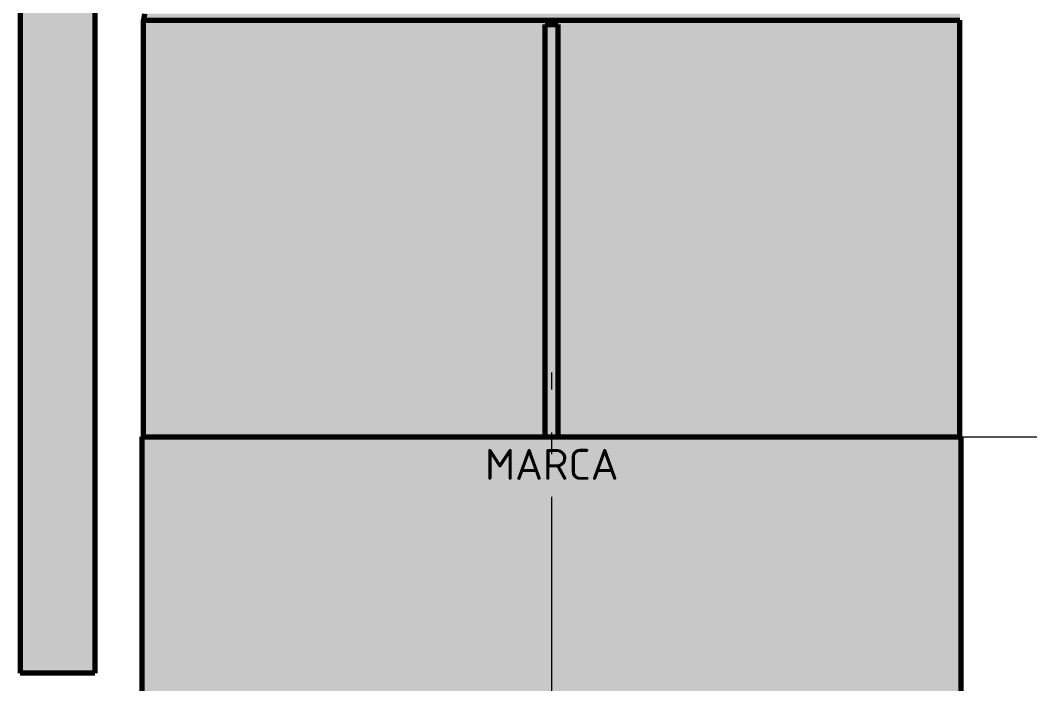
# Model space of a CAD drawing. Header units: millimetres. Extents: x 0 to 2208, y 0 to 420.
# Drawn here: x 1981.63 to 2028.62, y 292.3 to 323.2 of the extents above; entities that cross this region are included whole.
import ezdxf
from ezdxf.enums import TextEntityAlignment as Align

# ---------------------------------------------------------------- set-up
doc = ezdxf.new("R2010")
doc.units = ezdxf.units.MM
doc.linetypes.add('IRAM-F-TRAZO-PUNTO', pattern=[20, 15, -2, 1, -2])
for name, color, linetype, lineweight in [('01-VISIBLE', 7, 'CONTINUOUS', 70), ('03-EJE', 1, 'IRAM-F-TRAZO-PUNTO', 18), ('04-COTA', 3, 'CONTINUOUS', 18), ('13-GRAFICA', 30, 'CONTINUOUS', 18)]:
    doc.layers.add(name, color=color, linetype=linetype, lineweight=lineweight)
doc.styles.add('ISO3098', font='isocpeur.ttf')
doc.dimstyles.new('FLAMA-IRAM', dxfattribs={"dimtxt": 3.5, "dimasz": 3.5, "dimexe": 2, "dimexo": 1.5, "dimgap": 1, "dimtad": 1, "dimdec": 1, "dimtxsty": 'ISO3098', "dimblk": 'IRAM_FLECHA', "dimblk1": 'IRAM_FLECHA', "dimblk2": 'IRAM_FLECHA', "dimcen": 2.5, "dimclrd": 256, "dimclre": 256, "dimclrt": 256, "dimazin": 3, "dimtfac": 1, "dimtmove": 0, "dimatfit": 3, "dimlwd": 18, "dimlwe": 18})

# ---------------------------------------------------------------- blocks, each defined once
blk = doc.blocks.new('IRAM_FLECHA')
blk.add_solid([(0, 0), (-1, 0.125), (-1, -0.125)])

msp = doc.modelspace()

# ---------------------------------------------------------------- hatches: boundary and pattern name
at = {"layer": '13-GRAFICA', "true_color": 0x202020}
h = msp.add_hatch(color=7, dxfattribs=at)
h.dxf.hatch_style = 1
h.paths.add_polyline_path([(1981.673, 292.8), (1981.673, 333.7), (1981.773, 333.7), (1981.873, 335.2), (1981.973, 335.2), (1982.073, 335.8), (1982.173, 335.8), (1982.173, 336), (1982.273, 336), (1982.273, 336.3), (1982.373, 336.3), (1982.573, 337.2), (1982.773, 337.3), (1982.773, 337.5), (1982.873, 337.5), (1982.973, 337.8), (1983.173, 337.9), (1983.173, 338.1), (1983.273, 338.1), (1983.273, 338.3), (1983.473, 338.4), (1983.473, 338.6), (1983.673, 338.7), (1983.673, 338.9), (1983.773, 338.9), (1985.373, 340.6), (1985.573, 340.6), (1985.673, 340.8), (1985.873, 340.8), (1985.973, 341), (1986.373, 341.1), (1986.473, 341.3), (1986.673, 341.3), (1986.773, 341.5), (1986.973, 341.5), (1986.973, 341.6), (1987.173, 341.6), (1987.173, 341.7), (1987.373, 341.7), (1987.373, 341.8), (1987.673, 341.8), (1987.673, 341.9), (1987.973, 341.9), (1987.973, 342), (1988.873, 342.2), (1988.873, 342.3), (1989.073, 342.3), (1989.073, 342.4), (1990.673, 342.5), (1990.673, 342.6), (1998.773, 342.6), (1998.773, 339.1), (1990.573, 339.1), (1990.573, 339), (1989.873, 339), (1989.873, 338.9), (1988.973, 338.7), (1988.973, 338.6), (1988.773, 338.6), (1988.773, 338.5), (1988.173, 338.3), (1988.173, 338.2), (1987.873, 338.1), (1987.773, 337.9), (1987.573, 337.9), (1987.573, 337.8), (1986.373, 336.7), (1986.373, 336.5), (1986.273, 336.5), (1986.173, 336.2), (1985.973, 336.1), (1985.873, 335.7), (1985.673, 335.6), (1985.673, 335.3), (1985.573, 335.3), (1985.573, 335), (1985.473, 335), (1985.473, 334.7), (1985.373, 334.7), (1985.373, 334.4), (1985.273, 334.4), (1985.173, 333), (1985.073, 333), (1985.073, 292.8)])
at = {"layer": '13-GRAFICA', "true_color": 0xc4c8ce}
h = msp.add_hatch(color=7, dxfattribs=at)
h.dxf.hatch_style = 1
h.paths.add_polyline_path([(2025.373, 323.5), (2025.373, 270.5), (2025.273, 270.5), (2025.273, 303.8), (2006.673, 303.8), (2006.673, 323), (2006.073, 323), (2006.073, 303.8), (1987.473, 303.8), (1987.473, 270.5), (1987.373, 270.5), (1987.373, 323.5)])
h = msp.add_hatch(color=7, dxfattribs=at)
h.dxf.hatch_style = 1
h.paths.add_polyline_path([(2006.673, 323), (2006.673, 303.8), (2006.073, 303.8), (2006.073, 323)])
at = {"layer": '13-GRAFICA', "true_color": 0xffffff}
h = msp.add_hatch(color=7, dxfattribs=at)
h.dxf.hatch_style = 1
h.paths.add_polyline_path([(1997.673, 270.5), (1987.473, 270.5), (1987.473, 303.8), (1997.773, 303.8), (1997.773, 270.5), (1997.773, 266.9), (1997.773, 260.4), (1987.473, 260.4), (1987.473, 266.9), (1997.673, 266.9)])
at = {"layer": '13-GRAFICA', "true_color": 0xeedeaa}
h = msp.add_hatch(color=7, dxfattribs=at)
h.dxf.hatch_style = 1
h.paths.add_polyline_path([(1990.89, 303.27), (1990.89, 302.703), (1990.442, 302.703), (1990.021, 302.703), (1989.627, 302.703), (1989.262, 302.703), (1988.925, 302.703), (1988.617, 302.703), (1988.34, 302.703), (1988.092, 302.703), (1987.875, 302.703), (1987.69, 302.703), (1987.535, 302.703), (1987.473, 302.703), (1987.473, 303.8), (1990.89, 303.8)])
h = msp.add_hatch(color=7, dxfattribs=at)
h.dxf.hatch_style = 1
h.paths.add_polyline_path([(2021.856, 303.096), (2021.856, 302.355), (2021.856, 301.614), (2021.856, 300.872), (2021.856, 300.131), (2021.856, 299.39), (2021.856, 298.649), (2021.383, 298.649), (2020.884, 298.649), (2020.36, 298.649), (2019.813, 298.649), (2019.244, 298.649), (2018.653, 298.649), (2018.041, 298.649), (2017.41, 298.649), (2016.76, 298.649), (2016.093, 298.649), (2015.409, 298.649), (2014.711, 298.649), (2013.998, 298.649), (2013.272, 298.649), (2012.535, 298.649), (2011.788, 298.649), (2011.031, 298.649), (2010.267, 298.649), (2009.496, 298.649), (2008.72, 298.649), (2007.94, 298.649), (2007.157, 298.649), (2006.373, 298.649), (2005.589, 298.649), (2004.806, 298.649), (2004.026, 298.649), (2003.25, 298.649), (2002.479, 298.649), (2001.715, 298.649), (2000.958, 298.649), (2000.211, 298.649), (1999.474, 298.649), (1998.748, 298.649), (1998.035, 298.649), (1997.337, 298.649), (1996.653, 298.649), (1995.986, 298.649), (1995.336, 298.649), (1994.705, 298.649), (1994.093, 298.649), (1993.502, 298.649), (1992.933, 298.649), (1992.386, 298.649), (1991.862, 298.649), (1991.363, 298.649), (1990.89, 298.649), (1990.89, 299.39), (1990.89, 300.131), (1990.89, 300.872), (1990.89, 301.614), (1990.89, 302.355), (1990.89, 303.096), (1990.89, 303.8), (2021.856, 303.8)])
at = {"layer": '13-GRAFICA', "true_color": 0xffffff}
h = msp.add_hatch(color=7, dxfattribs=at)
h.dxf.hatch_style = 1
h.paths.add_polyline_path([(2001.773, 303.8), (2001.773, 270.5), (1997.773, 270.5), (1997.773, 303.8)])
h = msp.add_hatch(color=7, dxfattribs=at)
h.dxf.hatch_style = 1
h.paths.add_polyline_path([(2002.173, 303.8), (2002.173, 270.5), (2002.173, 266.9), (2002.173, 260.4), (2001.773, 260.4), (2001.773, 266.9), (2001.773, 270.5), (2001.773, 303.8)])
h = msp.add_hatch(color=7, dxfattribs=at)
h.dxf.hatch_style = 1
h.paths.add_polyline_path([(2006.173, 303.8), (2006.173, 270.5), (2002.173, 270.5), (2002.173, 303.8)])
h = msp.add_hatch(color=7, dxfattribs=at)
h.dxf.hatch_style = 1
h.paths.add_polyline_path([(2006.673, 303.8), (2006.673, 270.5), (2006.673, 266.9), (2006.673, 260.4), (2006.173, 260.4), (2006.173, 266.9), (2006.173, 270.5), (2006.173, 303.8)])
h = msp.add_hatch(color=7, dxfattribs=at)
h.dxf.hatch_style = 1
h.paths.add_polyline_path([(2010.673, 303.8), (2010.673, 270.5), (2006.673, 270.5), (2006.673, 303.8)])
h = msp.add_hatch(color=7, dxfattribs=at)
h.dxf.hatch_style = 1
h.paths.add_polyline_path([(2025.273, 303.8), (2025.273, 270.5), (2011.073, 270.5), (2011.073, 266.9), (2025.273, 266.9), (2025.273, 260.4), (2010.673, 260.4), (2010.673, 266.9), (2010.673, 270.5), (2010.673, 303.8)])
at = {"layer": '13-GRAFICA', "true_color": 0xeedeaa}
h = msp.add_hatch(color=7, dxfattribs=at)
h.dxf.hatch_style = 1
h.paths.add_polyline_path([(2025.211, 302.703), (2025.056, 302.703), (2024.871, 302.703), (2024.654, 302.703), (2024.406, 302.703), (2024.129, 302.703), (2023.821, 302.703), (2023.484, 302.703), (2023.119, 302.703), (2022.725, 302.703), (2022.304, 302.703), (2021.856, 302.703), (2021.856, 303.27), (2021.856, 303.8), (2025.273, 303.8), (2025.273, 302.703)])
at = {"layer": '13-GRAFICA', "true_color": 0xffd200}
h = msp.add_hatch(color=7, dxfattribs=at)
h.dxf.hatch_style = 1
h.paths.add_polyline_path([(2021.383, 297.193), (2020.884, 297.193), (2020.36, 297.193), (2019.813, 297.193), (2019.244, 297.193), (2018.653, 297.193), (2018.041, 297.193), (2017.41, 297.193), (2016.76, 297.193), (2016.093, 297.193), (2015.409, 297.193), (2014.711, 297.193), (2013.998, 297.193), (2013.272, 297.193), (2012.535, 297.193), (2011.788, 297.193), (2011.031, 297.193), (2010.267, 297.193), (2009.496, 297.193), (2008.72, 297.193), (2007.94, 297.193), (2007.157, 297.193), (2006.373, 297.193), (2005.589, 297.193), (2004.806, 297.193), (2004.026, 297.193), (2003.25, 297.193), (2002.479, 297.193), (2001.715, 297.193), (2000.958, 297.193), (2000.211, 297.193), (1999.474, 297.193), (1998.748, 297.193), (1998.035, 297.193), (1997.337, 297.193), (1996.653, 297.193), (1995.986, 297.193), (1995.336, 297.193), (1994.705, 297.193), (1994.093, 297.193), (1993.502, 297.193), (1992.933, 297.193), (1992.386, 297.193), (1991.862, 297.193), (1991.363, 297.193), (1990.89, 297.193), (1990.89, 297.921), (1990.89, 298.649), (1991.363, 298.649), (1991.862, 298.649), (1992.386, 298.649), (1992.933, 298.649), (1993.502, 298.649), (1994.093, 298.649), (1994.705, 298.649), (1995.336, 298.649), (1995.986, 298.649), (1996.653, 298.649), (1997.337, 298.649), (1998.035, 298.649), (1998.748, 298.649), (1999.474, 298.649), (2000.211, 298.649), (2000.958, 298.649), (2001.715, 298.649), (2002.479, 298.649), (2003.25, 298.649), (2004.026, 298.649), (2004.806, 298.649), (2005.589, 298.649), (2006.373, 298.649), (2007.157, 298.649), (2007.94, 298.649), (2008.72, 298.649), (2009.496, 298.649), (2010.267, 298.649), (2011.031, 298.649), (2011.788, 298.649), (2012.535, 298.649), (2013.272, 298.649), (2013.998, 298.649), (2014.711, 298.649), (2015.409, 298.649), (2016.093, 298.649), (2016.76, 298.649), (2017.41, 298.649), (2018.041, 298.649), (2018.653, 298.649), (2019.244, 298.649), (2019.813, 298.649), (2020.36, 298.649), (2020.884, 298.649), (2021.383, 298.649), (2021.856, 298.649), (2021.856, 297.921), (2021.856, 297.193)])

# ---------------------------------------------------------------- linework, layer by layer
at = {"layer": '01-VISIBLE'}
for p, q in [((1981.633, 332.885), (1981.633, 292.8)), ((1985.113, 332.885), (1985.113, 292.8)), ((1987.421, 323.503), (1987.373, 323.2)), ((1987.373, 303.803), (1987.373, 323.2)), ((2006.073, 303.803), (2006.073, 323)), ((2006.073, 323), (2006.673, 323)), ((2006.673, 303.803), (2006.673, 323)), ((2025.373, 303.803), (2025.373, 323.2)), ((1987.313, 270.5), (1987.313, 303.803)), ((2025.433, 270.5), (2025.433, 303.803))]:
    msp.add_line(p, q, dxfattribs=at)
for points in [[(1987.373, 323.2), (1987.473, 323.2), (1987.573, 323.2), (1987.673, 323.2), (1987.773, 323.2), (1987.873, 323.2), (1987.973, 323.2), (1988.073, 323.2), (1988.173, 323.2), (1988.273, 323.2), (1988.373, 323.2), (1988.473, 323.2), (1988.573, 323.2), (1988.673, 323.2), (1988.773, 323.2), (1988.873, 323.2), (1988.973, 323.2), (1989.073, 323.2), (1989.173, 323.2), (1989.273, 323.2), (1989.373, 323.2), (1989.473, 323.2), (1989.573, 323.2), (1989.673, 323.2), (1989.773, 323.2), (1989.873, 323.2), (1989.973, 323.2), (1990.073, 323.2), (1990.173, 323.2), (1990.273, 323.2), (1990.373, 323.2), (1990.473, 323.2), (1990.573, 323.2), (1990.673, 323.2), (1990.773, 323.2), (1990.873, 323.2), (1990.973, 323.2), (1991.073, 323.2), (1991.173, 323.2), (1991.273, 323.2), (1991.373, 323.2), (1991.473, 323.2), (1991.573, 323.2), (1991.673, 323.2), (1991.773, 323.2), (1991.873, 323.2), (1991.973, 323.2), (1992.073, 323.2), (1992.173, 323.2), (1992.273, 323.2), (1992.373, 323.2), (1992.473, 323.2), (1992.573, 323.2), (1992.673, 323.2), (1992.773, 323.2), (1992.873, 323.2), (1992.973, 323.2), (1993.073, 323.2), (1993.173, 323.2), (1993.273, 323.2), (1993.373, 323.2), (1993.473, 323.2), (1993.573, 323.2), (1993.673, 323.2), (1993.773, 323.2), (1993.873, 323.2), (1993.973, 323.2), (1994.073, 323.2), (1994.173, 323.2), (1994.273, 323.2), (1994.373, 323.2), (1994.473, 323.2), (1994.573, 323.2), (1994.673, 323.2), (1994.773, 323.2), (1994.873, 323.2), (1994.973, 323.2), (1995.073, 323.2), (1995.173, 323.2), (1995.273, 323.2), (1995.373, 323.2), (1995.473, 323.2), (1995.573, 323.2), (1995.673, 323.2), (1995.773, 323.2), (1995.873, 323.2), (1995.973, 323.2), (1996.073, 323.2), (1996.173, 323.2), (1996.273, 323.2), (1996.373, 323.2), (1996.473, 323.2), (1996.573, 323.2), (1996.673, 323.2), (1996.773, 323.2), (1996.873, 323.2), (1996.973, 323.2), (1997.073, 323.2), (1997.173, 323.2), (1997.273, 323.2), (1997.373, 323.2), (1997.473, 323.2), (1997.573, 323.2), (1997.673, 323.2), (1997.773, 323.2), (1997.873, 323.2), (1997.973, 323.2), (1998.073, 323.2), (1998.173, 323.2), (1998.273, 323.2), (1998.373, 323.2), (1998.473, 323.2), (1998.573, 323.2), (1998.673, 323.2), (1998.773, 323.2), (1998.873, 323.2), (1998.973, 323.2), (1999.073, 323.2), (1999.173, 323.2), (1999.273, 323.2), (1999.373, 323.2), (1999.473, 323.2), (1999.573, 323.2), (1999.673, 323.2), (1999.773, 323.2), (1999.873, 323.2), (1999.973, 323.2), (2000.073, 323.2), (2000.173, 323.2), (2000.273, 323.2), (2000.373, 323.2), (2000.473, 323.2), (2000.573, 323.2), (2000.673, 323.2), (2000.773, 323.2), (2000.873, 323.2), (2000.973, 323.2), (2001.073, 323.2), (2001.173, 323.2), (2001.273, 323.2), (2001.373, 323.2), (2001.473, 323.2), (2001.573, 323.2), (2001.673, 323.2), (2001.773, 323.2), (2001.873, 323.2), (2001.973, 323.2), (2002.073, 323.2), (2002.173, 323.2), (2002.273, 323.2), (2002.373, 323.2), (2002.473, 323.2), (2002.573, 323.2), (2002.673, 323.2), (2002.773, 323.2), (2002.873, 323.2), (2002.973, 323.2), (2003.073, 323.2), (2003.173, 323.2), (2003.273, 323.2), (2003.373, 323.2), (2003.473, 323.2), (2003.573, 323.2), (2003.673, 323.2), (2003.773, 323.2), (2003.873, 323.2), (2003.973, 323.2), (2004.073, 323.2), (2004.173, 323.2), (2004.273, 323.2), (2004.373, 323.2), (2004.473, 323.2), (2004.573, 323.2), (2004.673, 323.2), (2004.773, 323.2), (2004.873, 323.2), (2004.973, 323.2), (2005.073, 323.2), (2005.173, 323.2), (2005.273, 323.2), (2005.373, 323.2), (2005.473, 323.2), (2005.573, 323.2), (2005.673, 323.2), (2005.773, 323.2), (2005.873, 323.2), (2005.973, 323.2), (2006.073, 323.2), (2006.173, 323.2), (2006.273, 323.2), (2006.373, 323.2), (2006.473, 323.2), (2006.573, 323.2), (2006.673, 323.2), (2006.773, 323.2), (2006.873, 323.2), (2006.973, 323.2), (2007.073, 323.2), (2007.173, 323.2), (2007.273, 323.2), (2007.373, 323.2), (2007.473, 323.2), (2007.573, 323.2), (2007.673, 323.2), (2007.773, 323.2), (2007.873, 323.2), (2007.973, 323.2), (2008.073, 323.2), (2008.173, 323.2), (2008.273, 323.2), (2008.373, 323.2), (2008.473, 323.2), (2008.573, 323.2), (2008.673, 323.2), (2008.773, 323.2), (2008.873, 323.2), (2008.973, 323.2), (2009.073, 323.2), (2009.173, 323.2), (2009.273, 323.2), (2009.373, 323.2), (2009.473, 323.2), (2009.573, 323.2), (2009.673, 323.2), (2009.773, 323.2), (2009.873, 323.2), (2009.973, 323.2), (2010.073, 323.2), (2010.173, 323.2), (2010.273, 323.2), (2010.373, 323.2), (2010.473, 323.2), (2010.573, 323.2), (2010.673, 323.2), (2010.773, 323.2), (2010.873, 323.2), (2010.973, 323.2), (2011.073, 323.2), (2011.173, 323.2), (2011.273, 323.2), (2011.373, 323.2), (2011.473, 323.2), (2011.573, 323.2), (2011.673, 323.2), (2011.773, 323.2), (2011.873, 323.2), (2011.973, 323.2), (2012.073, 323.2), (2012.173, 323.2), (2012.273, 323.2), (2012.373, 323.2), (2012.473, 323.2), (2012.573, 323.2), (2012.673, 323.2), (2012.773, 323.2), (2012.873, 323.2), (2012.973, 323.2), (2013.073, 323.2), (2013.173, 323.2), (2013.273, 323.2), (2013.373, 323.2), (2013.473, 323.2), (2013.573, 323.2), (2013.673, 323.2), (2013.773, 323.2), (2013.873, 323.2), (2013.973, 323.2), (2014.073, 323.2), (2014.173, 323.2), (2014.273, 323.2), (2014.373, 323.2), (2014.473, 323.2), (2014.573, 323.2), (2014.673, 323.2), (2014.773, 323.2), (2014.873, 323.2), (2014.973, 323.2), (2015.073, 323.2), (2015.173, 323.2), (2015.273, 323.2), (2015.373, 323.2), (2015.473, 323.2), (2015.573, 323.2), (2015.673, 323.2), (2015.773, 323.2), (2015.873, 323.2), (2015.973, 323.2), (2016.073, 323.2), (2016.173, 323.2), (2016.273, 323.2), (2016.373, 323.2), (2016.473, 323.2), (2016.573, 323.2), (2016.673, 323.2), (2016.773, 323.2), (2016.873, 323.2), (2016.973, 323.2), (2017.073, 323.2), (2017.173, 323.2), (2017.273, 323.2), (2017.373, 323.2), (2017.473, 323.2), (2017.573, 323.2), (2017.673, 323.2), (2017.773, 323.2), (2017.873, 323.2), (2017.973, 323.2), (2018.073, 323.2), (2018.173, 323.2), (2018.273, 323.2), (2018.373, 323.2), (2018.473, 323.2), (2018.573, 323.2), (2018.673, 323.2), (2018.773, 323.2), (2018.873, 323.2), (2018.973, 323.2), (2019.073, 323.2), (2019.173, 323.2), (2019.273, 323.2), (2019.373, 323.2), (2019.473, 323.2), (2019.573, 323.2), (2019.673, 323.2), (2019.773, 323.2), (2019.873, 323.2), (2019.973, 323.2), (2020.073, 323.2), (2020.173, 323.2), (2020.273, 323.2), (2020.373, 323.2), (2020.473, 323.2), (2020.573, 323.2), (2020.673, 323.2), (2020.773, 323.2), (2020.873, 323.2), (2020.973, 323.2), (2021.073, 323.2), (2021.173, 323.2), (2021.273, 323.2), (2021.373, 323.2), (2021.473, 323.2), (2021.573, 323.2), (2021.673, 323.2), (2021.773, 323.2), (2021.873, 323.2), (2021.973, 323.2), (2022.073, 323.2), (2022.173, 323.2), (2022.273, 323.2), (2022.373, 323.2), (2022.473, 323.2), (2022.573, 323.2), (2022.673, 323.2), (2022.773, 323.2), (2022.873, 323.2), (2022.973, 323.2), (2023.073, 323.2), (2023.173, 323.2), (2023.273, 323.2), (2023.373, 323.2), (2023.473, 323.2), (2023.573, 323.2), (2023.673, 323.2), (2023.773, 323.2), (2023.873, 323.2), (2023.973, 323.2), (2024.073, 323.2), (2024.173, 323.2), (2024.273, 323.2), (2024.373, 323.2), (2024.473, 323.2), (2024.573, 323.2), (2024.673, 323.2), (2024.773, 323.2), (2024.873, 323.2), (2024.973, 323.2), (2025.073, 323.2), (2025.173, 323.2), (2025.273, 323.2), (2025.373, 323.2)], [(1987.313, 303.803), (1987.413, 303.803), (1987.513, 303.803), (1987.613, 303.803), (1987.713, 303.803), (1987.813, 303.803), (1987.913, 303.803), (1988.013, 303.803), (1988.113, 303.803), (1988.213, 303.803), (1988.314, 303.803), (1988.414, 303.803), (1988.514, 303.803), (1988.614, 303.803), (1988.714, 303.803), (1988.814, 303.803), (1988.914, 303.803), (1989.014, 303.803), (1989.114, 303.803), (1989.214, 303.803), (1989.314, 303.803), (1989.414, 303.803), (1989.514, 303.803), (1989.614, 303.803), (1989.714, 303.803), (1989.814, 303.803), (1989.914, 303.803), (1990.014, 303.803), (1990.114, 303.803), (1990.215, 303.803), (1990.315, 303.803), (1990.415, 303.803), (1990.515, 303.803), (1990.615, 303.803), (1990.715, 303.803), (1990.815, 303.803), (1990.915, 303.803), (1991.015, 303.803), (1991.115, 303.803), (1991.215, 303.803), (1991.315, 303.803), (1991.415, 303.803), (1991.515, 303.803), (1991.615, 303.803), (1991.715, 303.803), (1991.815, 303.803), (1991.915, 303.803), (1992.015, 303.803), (1992.116, 303.803), (1992.216, 303.803), (1992.316, 303.803), (1992.416, 303.803), (1992.516, 303.803), (1992.616, 303.803), (1992.716, 303.803), (1992.816, 303.803), (1992.916, 303.803), (1993.016, 303.803), (1993.116, 303.803), (1993.216, 303.803), (1993.316, 303.803), (1993.416, 303.803), (1993.516, 303.803), (1993.616, 303.803), (1993.716, 303.803), (1993.816, 303.803), (1993.916, 303.803), (1994.017, 303.803), (1994.117, 303.803), (1994.217, 303.803), (1994.317, 303.803), (1994.417, 303.803), (1994.517, 303.803), (1994.617, 303.803), (1994.717, 303.803), (1994.817, 303.803), (1994.917, 303.803), (1995.017, 303.803), (1995.117, 303.803), (1995.217, 303.803), (1995.317, 303.803), (1995.417, 303.803), (1995.517, 303.803), (1995.617, 303.803), (1995.717, 303.803), (1995.817, 303.803), (1995.918, 303.803), (1996.018, 303.803), (1996.118, 303.803), (1996.218, 303.803), (1996.318, 303.803), (1996.418, 303.803), (1996.518, 303.803), (1996.618, 303.803), (1996.718, 303.803), (1996.818, 303.803), (1996.918, 303.803), (1997.018, 303.803), (1997.118, 303.803), (1997.218, 303.803), (1997.318, 303.803), (1997.418, 303.803), (1997.518, 303.803), (1997.618, 303.803), (1997.718, 303.803), (1997.819, 303.803), (1997.919, 303.803), (1998.019, 303.803), (1998.119, 303.803), (1998.219, 303.803), (1998.319, 303.803), (1998.419, 303.803), (1998.519, 303.803), (1998.619, 303.803), (1998.719, 303.803), (1998.819, 303.803), (1998.919, 303.803), (1999.019, 303.803), (1999.119, 303.803), (1999.219, 303.803), (1999.319, 303.803), (1999.419, 303.803), (1999.519, 303.803), (1999.619, 303.803), (1999.72, 303.803), (1999.82, 303.803), (1999.92, 303.803), (2000.02, 303.803), (2000.12, 303.803), (2000.22, 303.803), (2000.32, 303.803), (2000.42, 303.803), (2000.52, 303.803), (2000.62, 303.803), (2000.72, 303.803), (2000.82, 303.803), (2000.92, 303.803), (2001.02, 303.803), (2001.12, 303.803), (2001.22, 303.803), (2001.32, 303.803), (2001.42, 303.803), (2001.52, 303.803), (2001.621, 303.803), (2001.721, 303.803), (2001.821, 303.803), (2001.921, 303.803), (2002.021, 303.803), (2002.121, 303.803), (2002.221, 303.803), (2002.321, 303.803), (2002.421, 303.803), (2002.521, 303.803), (2002.621, 303.803), (2002.721, 303.803), (2002.821, 303.803), (2002.921, 303.803), (2003.021, 303.803), (2003.121, 303.803), (2003.221, 303.803), (2003.321, 303.803), (2003.421, 303.803), (2003.522, 303.803), (2003.622, 303.803), (2003.722, 303.803), (2003.822, 303.803), (2003.922, 303.803), (2004.022, 303.803), (2004.122, 303.803), (2004.222, 303.803), (2004.322, 303.803), (2004.422, 303.803), (2004.522, 303.803), (2004.622, 303.803), (2004.722, 303.803), (2004.822, 303.803), (2004.922, 303.803), (2005.022, 303.803), (2005.122, 303.803), (2005.222, 303.803), (2005.322, 303.803), (2005.423, 303.803), (2005.523, 303.803), (2005.623, 303.803), (2005.723, 303.803), (2005.823, 303.803), (2005.923, 303.803), (2006.023, 303.803), (2006.123, 303.803), (2006.223, 303.803), (2006.323, 303.803), (2006.423, 303.803), (2006.523, 303.803), (2006.623, 303.803), (2006.723, 303.803), (2006.823, 303.803), (2006.923, 303.803), (2007.023, 303.803), (2007.123, 303.803), (2007.223, 303.803), (2007.323, 303.803), (2007.424, 303.803), (2007.524, 303.803), (2007.624, 303.803), (2007.724, 303.803), (2007.824, 303.803), (2007.924, 303.803), (2008.024, 303.803), (2008.124, 303.803), (2008.224, 303.803), (2008.324, 303.803), (2008.424, 303.803), (2008.524, 303.803), (2008.624, 303.803), (2008.724, 303.803), (2008.824, 303.803), (2008.924, 303.803), (2009.024, 303.803), (2009.124, 303.803), (2009.224, 303.803), (2009.325, 303.803), (2009.425, 303.803), (2009.525, 303.803), (2009.625, 303.803), (2009.725, 303.803), (2009.825, 303.803), (2009.925, 303.803), (2010.025, 303.803), (2010.125, 303.803), (2010.225, 303.803), (2010.325, 303.803), (2010.425, 303.803), (2010.525, 303.803), (2010.625, 303.803), (2010.725, 303.803), (2010.825, 303.803), (2010.925, 303.803), (2011.025, 303.803), (2011.125, 303.803), (2011.226, 303.803), (2011.326, 303.803), (2011.426, 303.803), (2011.526, 303.803), (2011.626, 303.803), (2011.726, 303.803), (2011.826, 303.803), (2011.926, 303.803), (2012.026, 303.803), (2012.126, 303.803), (2012.226, 303.803), (2012.326, 303.803), (2012.426, 303.803), (2012.526, 303.803), (2012.626, 303.803), (2012.726, 303.803), (2012.826, 303.803), (2012.926, 303.803), (2013.026, 303.803), (2013.127, 303.803), (2013.227, 303.803), (2013.327, 303.803), (2013.427, 303.803), (2013.527, 303.803), (2013.627, 303.803), (2013.727, 303.803), (2013.827, 303.803), (2013.927, 303.803), (2014.027, 303.803), (2014.127, 303.803), (2014.227, 303.803), (2014.327, 303.803), (2014.427, 303.803), (2014.527, 303.803), (2014.627, 303.803), (2014.727, 303.803), (2014.827, 303.803), (2014.927, 303.803), (2015.028, 303.803), (2015.128, 303.803), (2015.228, 303.803), (2015.328, 303.803), (2015.428, 303.803), (2015.528, 303.803), (2015.628, 303.803), (2015.728, 303.803), (2015.828, 303.803), (2015.928, 303.803), (2016.028, 303.803), (2016.128, 303.803), (2016.228, 303.803), (2016.328, 303.803), (2016.428, 303.803), (2016.528, 303.803), (2016.628, 303.803), (2016.728, 303.803), (2016.828, 303.803), (2016.929, 303.803), (2017.029, 303.803), (2017.129, 303.803), (2017.229, 303.803), (2017.329, 303.803), (2017.429, 303.803), (2017.529, 303.803), (2017.629, 303.803), (2017.729, 303.803), (2017.829, 303.803), (2017.929, 303.803), (2018.029, 303.803), (2018.129, 303.803), (2018.229, 303.803), (2018.329, 303.803), (2018.429, 303.803), (2018.529, 303.803), (2018.629, 303.803), (2018.729, 303.803), (2018.83, 303.803), (2018.93, 303.803), (2019.03, 303.803), (2019.13, 303.803), (2019.23, 303.803), (2019.33, 303.803), (2019.43, 303.803), (2019.53, 303.803), (2019.63, 303.803), (2019.73, 303.803), (2019.83, 303.803), (2019.93, 303.803), (2020.03, 303.803), (2020.13, 303.803), (2020.23, 303.803), (2020.33, 303.803), (2020.43, 303.803), (2020.53, 303.803), (2020.63, 303.803), (2020.731, 303.803), (2020.831, 303.803), (2020.931, 303.803), (2021.031, 303.803), (2021.131, 303.803), (2021.231, 303.803), (2021.331, 303.803), (2021.431, 303.803), (2021.531, 303.803), (2021.631, 303.803), (2021.731, 303.803), (2021.831, 303.803), (2021.931, 303.803), (2022.031, 303.803), (2022.131, 303.803), (2022.231, 303.803), (2022.331, 303.803), (2022.431, 303.803), (2022.531, 303.803), (2022.632, 303.803), (2022.732, 303.803), (2022.832, 303.803), (2022.932, 303.803), (2023.032, 303.803), (2023.132, 303.803), (2023.232, 303.803), (2023.332, 303.803), (2023.432, 303.803), (2023.532, 303.803), (2023.632, 303.803), (2023.732, 303.803), (2023.832, 303.803), (2023.932, 303.803), (2024.032, 303.803), (2024.132, 303.803), (2024.232, 303.803), (2024.332, 303.803), (2024.432, 303.803), (2024.533, 303.803), (2024.633, 303.803), (2024.733, 303.803), (2024.833, 303.803), (2024.933, 303.803), (2025.033, 303.803), (2025.133, 303.803), (2025.233, 303.803), (2025.333, 303.803), (2025.433, 303.803)], [(1985.113, 292.8), (1985.011, 292.8), (1984.908, 292.8), (1984.806, 292.8), (1984.704, 292.8), (1984.601, 292.8), (1984.499, 292.8), (1984.397, 292.8), (1984.294, 292.8), (1984.192, 292.8), (1984.089, 292.8), (1983.987, 292.8), (1983.885, 292.8), (1983.782, 292.8), (1983.68, 292.8), (1983.578, 292.8), (1983.475, 292.8), (1983.373, 292.8), (1983.271, 292.8), (1983.168, 292.8), (1983.066, 292.8), (1982.964, 292.8), (1982.861, 292.8), (1982.759, 292.8), (1982.657, 292.8), (1982.554, 292.8), (1982.452, 292.8), (1982.349, 292.8), (1982.247, 292.8), (1982.145, 292.8), (1982.042, 292.8), (1981.94, 292.8), (1981.838, 292.8), (1981.735, 292.8), (1981.633, 292.8)]]:
    msp.add_lwpolyline(points, dxfattribs=at)
at = {"layer": '03-EJE'}
msp.add_line((2006.373, 226), (2006.373, 306.803), dxfattribs=at)

# ---------------------------------------------------------------- texts
at = {"layer": '13-GRAFICA', "true_color": 0x191919, "style": 'ISO3098'}
msp.add_text('MARCA', height=1.44, dxfattribs=at).set_placement((2006.373, 303.238), align=Align.TOP_CENTER)

# ---------------------------------------------------------------- dimensions: what is measured, and where the dimension line sits
at = {"layer": '04-COTA'}
msp.add_linear_dim(base=(2035.827, 260.397), p1=(2021.744, 260.397), p2=(2021.744, 303.803), angle=90, dimstyle='FLAMA-IRAM', override={"dimlfac": 5}, dxfattribs=at).render()

doc.saveas('drawing.dxf')
